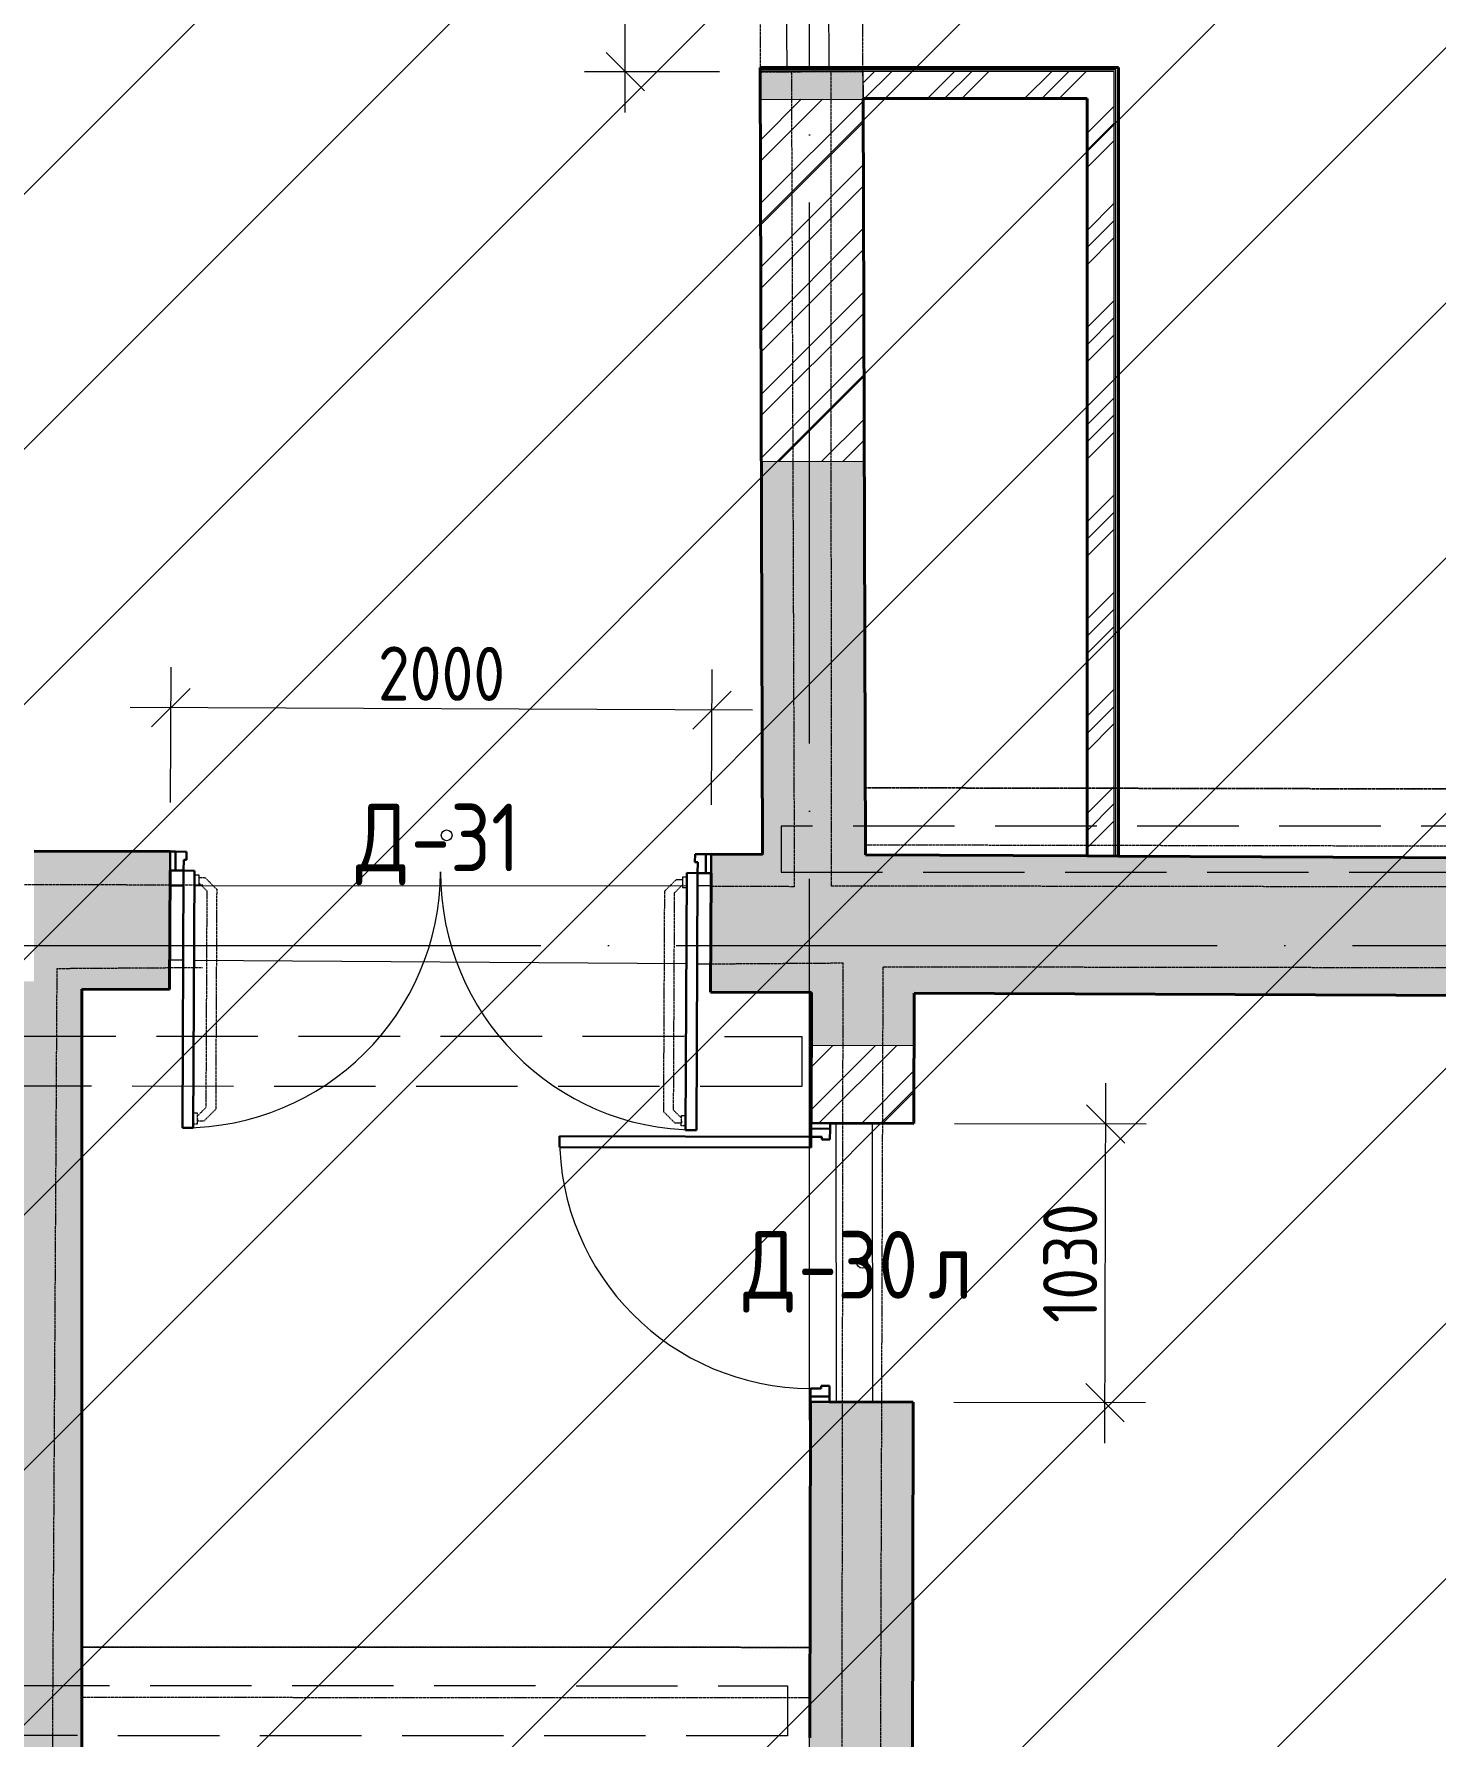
# Model space of a CAD drawing. Header units: millimetres. Extents: x -269164 to 430575, y -569542 to 36130.
# Drawn here: x 224726 to 229908, y -412990 to -406697 of the extents above; entities that cross this region are included whole.
import ezdxf

# ---------------------------------------------------------------- set-up
doc = ezdxf.new("R2010")
doc.units = ezdxf.units.MM
for name, pattern in [('ADSK_Линия сетки', [25, 20, -2.5, 0, -2.5]), ('ADSK_Сверху', [4.5, 3, -1.5]), ('GOST2.303 4', [7, 5, -2, 0])]:
    doc.linetypes.add(name, pattern=pattern)
for name, color, linetype, lineweight in [('Двери', 7, 'Continuous', 18), ('Каркас', 7, 'Continuous', 18), ('Марки дверей', 7, 'Continuous', 20), ('Оси', 7, 'Continuous', 9), ('Перекрытие', 7, 'Continuous', 18), ('Размеры', 7, 'Continuous', 9), ('Стены внутренние', 7, 'Continuous', 18), ('Стены наружные', 7, 'Continuous', 18), ('Стены штриховка', 7, 'Continuous', 18)]:
    doc.layers.add(name, color=color, linetype=linetype, lineweight=lineweight)
doc.styles.add('GOST Common', font='GOST_Common.ttf', dxfattribs={"width": 0.9, "height": 200})
doc.styles.add('GOST Common_2', font='GOST_Common.ttf', dxfattribs={"width": 0.9, "height": 250})
doc.dimstyles.new('ADSK_Основной_2_мм_Округление_до_1_мм', dxfattribs={"dimscale": 304.8, "dimtxt": 201.142999, "dimasz": 0.463911, "dimexe": 0.492126, "dimexo": 0.492126, "dimgap": 0.098425, "dimtad": 1, "dimdec": 0, "dimdsep": 46, "dimtxsty": 'GOST Common', "dimblk1": 'OBLIQUE', "dimblk2": 'OBLIQUE', "dimsah": 1, "dimcen": 0.09, "dimdle": 0.492126, "dimazin": 2, "dimtfac": 1, "dimtdec": 4, "dimtix": 1, "dimtmove": 0, "dimatfit": 3, "dimfxl": 1, "dimtvp": 1, "dimtolj": 1, "dimtzin": 0, "dimlwd": 20, "dimlwe": 20, "dimarcsym": 2})
pattern_1 = [(45, (178182.9, -430621.92), (-179.6051, 179.6051), []), (45, (178246.4, -430621.92), (0, 359.2102), []), (45, (178119.4, -430621.92), (0, 359.2102), [])]
pattern_2 = [(45, (178182.9, -430621.92), (-117.8655, 117.8655), []), (45, (178261.48, -430621.92), (-117.8655, 117.8655), [])]

# ---------------------------------------------------------------- blocks, each defined once
blk = doc.blocks.new('AC_Дверь_Однопольная - Д-30л 1030х2200h-1983144-03 План 3-го этажа маркировочный')
at = {"layer": 'Двери', "lineweight": 30}
for p, q in [((465, 1120), (425, 1120)), ((425, 1120), (425, 190)), ((465, 190), (465, 1120)), ((-495, 190), (-515, 190)), ((-515, 190), (-515, 120)), ((-465, 190), (-495, 190)), ((-495, 190), (-495, 120)), ((-495, 120), (-495, 190)), ((-465, 150), (-465, 190)), ((425, 190), (465, 190)), ((495, 190), (465, 190)), ((465, 190), (465, 150)), ((495, 120), (495, 190)), ((515, 190), (495, 190)), ((495, 190), (495, 120)), ((515, 120), (515, 190)), ((-455, 150), (-465, 150)), ((-455, 120), (-455, 150)), ((465, 150), (455, 150)), ((455, 150), (455, 120)), ((-515, 120), (-495, 120)), ((-495, 120), (-455, 120)), ((455, 120), (495, 120)), ((495, 120), (515, 120))]:
    blk.add_line(p, q, dxfattribs=at)
at = {"layer": 'Двери'}
blk.add_arc((465, 190), 930, 90, 180, dxfattribs=at)
blk = doc.blocks.new('AC_Дверь_Двупольная - Д-31 2000х2200h-2309825-03 План 3-го этажа маркировочный')
at = {"layer": 'Двери', "lineweight": 30}
for p, q in [((-950, 765), (-910, 765)), ((-950, -185), (-950, 765)), ((-910, 765), (-910, -185)), ((950, 765), (910, 765)), ((910, 765), (910, -185)), ((950, -185), (950, 765)), ((-1000, -185), (-980, -185)), ((-1000, -255), (-1000, -185)), ((-980, -185), (-950, -185)), ((-980, -255), (-980, -185)), ((-980, -185), (-980, -255)), ((-910, -185), (-950, -185)), ((-950, -185), (-950, -225)), ((910, -185), (950, -185)), ((980, -185), (950, -185)), ((950, -185), (950, -225)), ((980, -255), (980, -185)), ((1000, -185), (980, -185)), ((980, -185), (980, -255)), ((1000, -255), (1000, -185)), ((-950, -225), (-940, -225)), ((-940, -225), (-940, -255)), ((950, -225), (940, -225)), ((940, -225), (940, -255)), ((-980, -255), (-1000, -255)), ((-940, -255), (-980, -255)), ((940, -255), (980, -255)), ((980, -255), (1000, -255))]:
    blk.add_line(p, q, dxfattribs=at)
at = {"layer": 'Двери', "linetype": 'ADSK_Сверху', "lineweight": 9}
for p, q in [((-910, 750), (-894, 750)), ((-894, 711.5), (-910, 711.5)), ((-894, 750), (-894, 711.5)), ((-894, 730.8), (-894, 739.5)), ((-894, 739.5), (-870.3, 739.5)), ((-894, 720.7), (-863.9, 690.6)), ((-870.3, 739.5), (-827.5, 696.7)), ((-827.5, -116.6), (-827.5, 696.7)), ((870.3, 739.5), (827.5, 696.7)), ((827.5, -116.6), (827.5, 696.7)), ((894, 720.7), (863.9, 690.6)), ((894, 739.5), (870.3, 739.5)), ((910, 750), (894, 750)), ((894, 750), (894, 711.5)), ((894, 730.8), (894, 739.5)), ((894, 711.5), (910, 711.5)), ((-863.9, -110.6), (-863.9, 690.6)), ((863.9, -110.6), (863.9, 690.6)), ((-894, -140.7), (-863.9, -110.6)), ((-870.3, -159.4), (-827.5, -116.6)), ((870.3, -159.4), (827.5, -116.6)), ((894, -140.7), (863.9, -110.6)), ((-894, -131.5), (-910, -131.5)), ((-910, -170), (-894, -170)), ((-894, -170), (-894, -131.5)), ((-894, -159.4), (-870.3, -159.4)), ((894, -159.4), (870.3, -159.4)), ((894, -170), (894, -131.5)), ((894, -131.5), (910, -131.5)), ((910, -170), (894, -170))]:
    blk.add_line(p, q, dxfattribs=at)
at = {"layer": 'Двери'}
for centre, start, end in [((-950, -185), 360, 90), ((950, -185), 90, 180)]:
    blk.add_arc(centre, 950, start, end, dxfattribs=at)
blk = doc.blocks.new('ADSK_Марка_Дверь - Типоразмер_ADSK_Марка-58376-03 План 3-го этажа маркировочный')
at = {"layer": 'Марки дверей', "lineweight": 9}
blk.add_circle((0, 0), 0.2, dxfattribs=at)
blk = doc.blocks.new('_Oblique')
at = {"color": 0, "linetype": 'ByBlock', "lineweight": -2}
blk.add_line((-0.5, -0.5), (0.5, 0.5), dxfattribs=at)
blk = doc.blocks.new('*D10030')
at = {"layer": 'Defpoints', "color": 0, "lineweight": 40, "transparency": 16777216}
for p in [(227978.3, -410723), (228687.3, -410724.6), (227976, -411753)]:
    blk.add_point(p, dxfattribs=at)
at = {"layer": 'Размеры', "color": 0, "lineweight": 20, "transparency": 16777216}
for p, q in [((228684.6, -411904.6), (228687.6, -410574.6)), ((228128.3, -410723.3), (228837.3, -410724.9)), ((228126, -411753.3), (228834.9, -411754.9))]:
    blk.add_line(p, q, dxfattribs=at)
at = {"layer": 'Размеры', "color": 0, "lineweight": 20, "transparency": 16777216, "xscale": 141.4, "yscale": 141.4, "zscale": 141.4}
for p, rotation in [((228687.3, -410724.6), 89.87192874711499), ((228684.9, -411754.6), 269.871928747115)]:
    blk.add_blockref('_Oblique', p, dxfattribs=dict(at, rotation=rotation))
at = {"layer": 'Размеры', "color": 0, "lineweight": 20, "transparency": 16777216, "insert": (228556.1, -411239.3), "char_height": 200, "width": 560.473, "attachment_point": 5, "rotation": 89.87193, "style": 'GOST Common'}
blk.add_mtext('\\A1;1030', dxfattribs=at)
blk = doc.blocks.new('*D10013')
at = {"layer": 'Defpoints', "color": 0, "lineweight": 40, "transparency": 16777216}
for p in [(226911.3, -405591.2), (227406.3, -405591.2), (227410.2, -406836.2)]:
    blk.add_point(p, dxfattribs=at)
at = {"layer": 'Размеры', "color": 0, "lineweight": 20, "transparency": 16777216}
for p, q in [((226911.3, -406986.2), (226911.3, -405441.2)), ((227256.3, -405591.2), (226761.3, -405591.2)), ((227260.2, -406836.2), (226761.3, -406836.2))]:
    blk.add_line(p, q, dxfattribs=at)
at = {"layer": 'Размеры', "color": 0, "lineweight": 20, "transparency": 16777216, "xscale": 141.4, "yscale": 141.4, "zscale": 141.4}
for p, rotation in [((226911.3, -405591.2), 90), ((226911.3, -406836.2), 270)]:
    blk.add_blockref('_Oblique', p, dxfattribs=dict(at, rotation=rotation))
at = {"layer": 'Размеры', "color": 0, "lineweight": 20, "transparency": 16777216, "insert": (226781.3, -406213.7), "char_height": 200, "width": 580.928, "attachment_point": 5, "rotation": 90, "style": 'GOST Common'}
blk.add_mtext('\\A1;1245', dxfattribs=at)
blk = doc.blocks.new('*D10016')
at = {"layer": 'Defpoints', "color": 0, "lineweight": 40, "transparency": 16777216}
for p in [(225231.8, -409186.2), (225229.5, -409686.4), (227229.5, -409695.6)]:
    blk.add_point(p, dxfattribs=at)
at = {"layer": 'Размеры', "color": 0, "lineweight": 20, "transparency": 16777216}
for p, q in [((225230.2, -409536.4), (225232.5, -409036.2)), ((227230.2, -409545.6), (227232.5, -409045.4)), ((227381.8, -409196.1), (225081.8, -409185.5))]:
    blk.add_line(p, q, dxfattribs=at)
at = {"layer": 'Размеры', "color": 0, "lineweight": 20, "transparency": 16777216, "xscale": 141.4, "yscale": 141.4, "zscale": 141.4}
for p, rotation in [((225231.8, -409186.2), 179.7354599838734), ((227231.8, -409195.4), 359.7354599838735)]:
    blk.add_blockref('_Oblique', p, dxfattribs=dict(at, rotation=rotation))
at = {"layer": 'Размеры', "color": 0, "lineweight": 20, "transparency": 16777216, "insert": (226232.4, -409060.8), "char_height": 200, "width": 605.475, "attachment_point": 5, "rotation": 359.73546, "style": 'GOST Common'}
blk.add_mtext('\\A1;2000', dxfattribs=at)

msp = doc.modelspace()

# ---------------------------------------------------------------- hatches: boundary and pattern name
at = {"lineweight": 13, "true_color": 0x636466}
h = msp.add_hatch(dxfattribs=at)
h.set_pattern_fill('ANSI31', color=251, scale=210)
h.set_pattern_definition([(45, (-1914008.9, -109463.3), (-471.46345, 471.46345), [])])
h.paths.add_polyline_path([(234958.19, -379662.32), (191467.82, -379662.32), (191467.82, -437206.01), (234958.19, -437206.01)])
at = {"layer": 'Стены внутренние', "true_color": 0xc0c0c0}
h = msp.add_hatch(color=9, dxfattribs=at)
h.paths.add_polyline_path([(227799.35, -409730.27), (227794.76, -408276.12), (227414.76, -408277.32), (227419.35, -409728.51), (227681.42, -409729.72)])
h.paths.add_polyline_path([(227410.53, -406938.46), (227790.53, -406937.26), (227790.16, -406820.04), (227410.16, -406820.04)])
at = {"layer": 'Стены внутренние', "lineweight": 9}
h = msp.add_hatch(dxfattribs=at)
h.set_pattern_fill('FP_1', color=256, style=0, pattern_type=2)
h.set_pattern_definition(pattern_1)
h.paths.add_polyline_path([(228619.12, -406935.04), (228719.12, -406935.04), (228719.12, -406835.04), (227790.21, -406835.04), (227790.52, -406935.04), (227794.76, -406935.04)])
h = msp.add_hatch(dxfattribs=at)
h.set_pattern_fill('FP_2', color=256, style=0, pattern_type=2)
h.set_pattern_definition(pattern_2)
h.paths.add_polyline_path([(227414.76, -408277.32), (227794.76, -408276.12), (227790.53, -406937.26), (227410.53, -406938.46), (227414.05, -408052.77)])
h = msp.add_hatch(dxfattribs=at)
h.set_pattern_fill('FP_1', color=256, style=0, pattern_type=2)
h.set_pattern_definition(pattern_1)
h.paths.add_polyline_path([(228719.12, -409734.51), (228719.12, -406935.04), (228619.12, -406935.04), (228619.12, -409734.05)])
at = {"layer": 'Стены внутренние', "true_color": 0xc0c0c0}
msp.add_hatch(color=9, dxfattribs=at).paths.add_polyline_path([(224522.76, -417672.1), (224902.76, -417666.94), (224902.76, -410197.86), (224522.76, -410197.86), (224522.76, -417671.34)])
h = msp.add_hatch(color=9, dxfattribs=at)
h.paths.add_polyline_path([(227582.05, -418010.61), (227962.06, -418005.45), (227976.04, -411753.6), (227596.04, -411753.6), (227582.08, -417996.93)])
h.paths.add_polyline_path([(227978.98, -410434.72), (227979.42, -410241.1), (227599.42, -410239.35), (227599.42, -410433.87), (227824.32, -410434.37)])
at = {"layer": 'Стены внутренние', "lineweight": 9}
h = msp.add_hatch(dxfattribs=at)
h.set_pattern_fill('FP_2', color=256, style=0, pattern_type=2)
h.set_pattern_definition(pattern_2)
h.paths.add_polyline_path([(227976.04, -411753.6), (227976.04, -411752.97), (227825.27, -411753.26)])
h.paths.add_polyline_path([(227978.34, -410722.98), (227978.98, -410434.72), (227598.98, -410434.72), (227598.34, -410722.13), (227976.04, -410722.97)])
at = {"layer": 'Стены наружные', "true_color": 0xc0c0c0}
h = msp.add_hatch(color=9, dxfattribs=at)
h.paths.add_polyline_path([(227416.99, -410238.51), (227419.35, -409728.51), (227229.35, -409727.64), (227226.99, -410237.63)])
h.paths.add_polyline_path([(225227, -410228.4), (225229.04, -409718.4), (224726.12, -409716.08), (224726.12, -410197.86), (224902.76, -410197.86), (224902.76, -410226.9)])
msp.add_hatch(color=9, dxfattribs=at).paths.add_polyline_path([(233886.86, -410268.38), (233886.86, -409758.37), (227419.35, -409728.51), (227416.99, -410238.51), (233006.65, -410264.32)])

# ---------------------------------------------------------------- linework, layer by layer
at = {"layer": 'Каркас', "color": 253, "linetype": 'ADSK_Сверху', "true_color": 0xb2b2b2}
for p, q in [((234038.67, -409494.57), (227798.57, -409482.48)), ((227798.57, -409482.48), (227799.24, -409692.98)), ((227799.24, -409692.98), (234038.27, -409705.07)), ((224902.76, -412658.12), (224902.76, -412843.62)), ((227594.01, -412659.27), (224902.76, -412658.12)), ((227593.6, -412844.77), (227594.01, -412659.27)), ((224902.76, -412843.62), (227593.6, -412844.77))]:
    msp.add_line(p, q, dxfattribs=at)
at = {"layer": 'Каркас', "color": 253, "linetype": 'ADSK_Сверху', "true_color": 0xaaaaaa}
for p, q in [((227799.24, -409692.98), (227798.57, -409482.48)), ((227798.57, -409482.48), (234038.67, -409494.57)), ((227799.24, -409692.98), (234038.27, -409705.07)), ((224902.76, -412843.62), (224902.76, -412658.12)), ((224902.76, -412658.12), (227594.01, -412659.27)), ((227594.01, -412659.27), (227593.6, -412844.77)), ((224902.76, -412843.62), (227593.6, -412844.77))]:
    msp.add_line(p, q, dxfattribs=at)
at = {"layer": 'Каркас', "color": 30, "linetype": 'GOST2.303 4', "ltscale": 75, "true_color": 0xf26722}
for points in [[(227487.51, -409623.87), (227487.51, -409793.87), (233904, -409793.87), (233904, -409623.87)], [(224653.87, -410399.94), (227563.63, -410401.17), (227563.63, -410586.7), (224653.87, -410585.47)], [(224630.06, -412799.94), (227511.27, -412801.17), (227511.27, -412986.7), (224630.06, -412985.47)]]:
    msp.add_lwpolyline(points, close=True, dxfattribs=at)
at = {"layer": 'Оси', "linetype": 'ADSK_Линия сетки', "ltscale": 100}
for p, q in [((227592.82, -439320.18), (227592.82, -386087.13)), ((167096.68, -410065.13), (235324.62, -410065.13))]:
    msp.add_line(p, q, dxfattribs=at)
at = {"layer": 'Перекрытие', "color": 136, "true_color": 0x008080}
for p, q in [((227510.24, -406820.04), (227499.78, -405590.95)), ((227657.17, -405590.45), (227664.37, -406820.04)), ((225228.78, -409844.21), (225278.78, -409844.19)), ((225318.78, -409844.17), (227138.8, -409843.37)), ((227178.8, -409843.35), (227228.81, -409843.33)), ((225277.5, -410120.04), (225227.51, -410119.68)), ((227137.46, -410133.5), (225317.5, -410120.33)), ((227227.47, -410134.15), (227177.46, -410133.79)), ((227692.15, -411752.5), (227691.56, -410722.34)), ((227824.53, -410722.63), (227825.27, -411752.64))]:
    msp.add_line(p, q, dxfattribs=at)
at = {"layer": 'Перекрытие', "color": 9, "linetype": 'ADSK_Сверху', "true_color": 0xaad4d4}
for p, q in [((227525.57, -406835.88), (227536.36, -409847.91)), ((227674, -409845.47), (227672.03, -406835.41)), ((225350.35, -409842.41), (224615.35, -409840.56)), ((227536.36, -409847.91), (227228.8, -409847.14)), ((234051.74, -409855), (227674, -409845.47)), ((224767.54, -417796.6), (224811.48, -410150.03)), ((224811.48, -410150.03), (225348.95, -410146.26)), ((227227.48, -410133.08), (227715.56, -410129.65)), ((227715.56, -410129.65), (227705.67, -417746.99)), ((227839.96, -417968.98), (227864.93, -410143.67)), ((227864.93, -410143.67), (231433.32, -410148.9))]:
    msp.add_line(p, q, dxfattribs=at)
at = {"layer": 'Стены внутренние', "color": 253, "linetype": 'ADSK_Сверху', "true_color": 0xaaaaaa}
for p, q in [((227406.27, -405591.25), (227410.21, -406836.24)), ((227790.52, -406935.04), (227786.27, -405590.05)), ((227410.21, -406836.24), (227790.21, -406835.04))]:
    msp.add_line(p, q, dxfattribs=at)
at = {"layer": 'Стены внутренние', "lineweight": 40}
for p, q in [((228734.12, -406820.04), (227410.16, -406820.04)), ((227410.16, -406820.04), (227419.35, -409728.51)), ((228734.12, -409734.58), (228734.12, -406820.04)), ((227790.52, -406935.04), (228619.12, -406935.04)), ((227799.35, -409730.27), (227790.52, -406935.04)), ((228619.12, -406935.04), (228619.12, -409734.05)), ((228619.12, -409734.05), (228734.12, -409734.58)), ((224902.76, -417666.94), (224902.76, -410226.9)), ((227599.42, -410239.35), (227598.34, -410722.13)), ((227978.34, -410722.98), (227979.42, -410241.1)), ((227668.34, -410722.28), (227978.34, -410722.98)), ((227596.04, -411752.12), (227593.26, -412993.98)), ((227976.04, -411752.97), (227666.04, -411752.28)), ((227972.97, -413126.22), (227976.04, -411752.97))]:
    msp.add_line(p, q, dxfattribs=at)
at = {"layer": 'Стены внутренние'}
for p, q in [((227790.21, -406835.04), (227790.52, -406935.04)), ((227410.53, -406938.46), (227790.53, -406937.26)), ((227794.76, -408276.12), (227414.76, -408277.32)), ((227598.99, -410433.87), (227978.98, -410434.72)), ((227976.04, -411753.6), (227596.04, -411752.75))]:
    msp.add_line(p, q, dxfattribs=at)
at = {"layer": 'Стены наружные', "lineweight": 40}
for p, q in [((225229.36, -409718.4), (224726.12, -409716.08)), ((227419.35, -409728.51), (227229.35, -409727.64)), ((228619.12, -409734.05), (227799.35, -409730.27)), ((233886.86, -409758.37), (228734.12, -409734.58)), ((225227, -410228.4), (225229.04, -409788.4)), ((227229.03, -409797.63), (227226.99, -410237.63)), ((224902.76, -410226.9), (225227, -410228.4)), ((227226.99, -410237.63), (227599.42, -410239.35)), ((227979.42, -410241.1), (232815.1, -410263.43))]:
    msp.add_line(p, q, dxfattribs=at)
at = {"layer": 'Стены штриховка'}
for p, q in [((228725.12, -406829.04), (227410.19, -406829.04)), ((228719.12, -406835.04), (227410.2, -406835.04)), ((228719.12, -409734.51), (228719.12, -406835.04)), ((228725.12, -409734.54), (228725.12, -406829.04))]:
    msp.add_line(p, q, dxfattribs=at)

# ---------------------------------------------------------------- block references
at = {"layer": 'Двери', "linetype": 'ADSK_Сверху', "lineweight": 9, "rotation": 179.7354599844082}
msp.add_blockref('AC_Дверь_Двупольная - Д-31 2000х2200h-2309825-03 План 3-го этажа маркировочный', (226228.17, -409978.02), dxfattribs=at)
at = {"layer": 'Двери', "rotation": 89.87192874755772}
msp.add_blockref('AC_Дверь_Однопольная - Д-30л 1030х2200h-1983144-03 План 3-го этажа маркировочный', (227787.19, -411237.55), dxfattribs=at)
at = {"layer": 'Марки дверей', "xscale": 99.99999999999993, "yscale": 99.99999999999993, "zscale": 99.99999999999993}
for p in [(226251.3, -409658.1), (227787.19, -411237.55)]:
    msp.add_blockref('ADSK_Марка_Дверь - Типоразмер_ADSK_Марка-58376-03 План 3-го этажа маркировочный', p, dxfattribs=at)

# ---------------------------------------------------------------- texts
at = {"layer": 'Марки дверей', "lineweight": 9, "char_height": 250, "attachment_point": 1, "style": 'GOST Common_2'}
for s, insert, width in [('\\fGOST Common|b0|i0|c204|p34|;\\W.9;Д', (225915.87, -409541.09), 245.3164), ('-31', (226118.28, -409541.09), 526.7087), ('\\fGOST Common|b0|i0|c204|p34|;\\W.9;Д', (227347.36, -411120.54), 245.3164), ('-30', (227549.77, -411120.54), 584.4302), ('\\fGOST Common|b0|i0|c204|p34|;\\W.9;л', (228031.97, -411120.54), 194.8101)]:
    msp.add_mtext(s, dxfattribs=dict(at, insert=insert, width=width))

# ---------------------------------------------------------------- dimensions: what is measured, and where the dimension line sits
at = {"layer": 'Размеры', "lineweight": 20}
for base, p1, p2, angle, override, picture, middle in [((226911.34, -405591.25), (227410.21, -406836.24), (227406.27, -405591.25), 90, {"dimpost": '<>', "dimfxl": 1245}, '*D10013', (226781.34, -406213.74)), ((225231.82, -409186.2), (227229.49, -409695.64), (225229.51, -409686.4), 359.73546, {"dimpost": '<>', "dimfxl": 2000}, '*D10016', (226232.41, -409060.82)), ((228687.25, -410724.56), (227976.04, -411752.97), (227978.34, -410722.98), 89.871929, {"dimpost": '<>', "dimfxl": 1030}, '*D10030', (228556.1, -411239.27))]:
    dim = msp.add_linear_dim(base=base, p1=p1, p2=p2, angle=angle, dimstyle='ADSK_Основной_2_мм_Округление_до_1_мм', override=override, dxfattribs=at)
    dim.commit()
    dim.dimension.update_dxf_attribs({"geometry": picture, "text_midpoint": middle})

doc.saveas('drawing.dxf')
